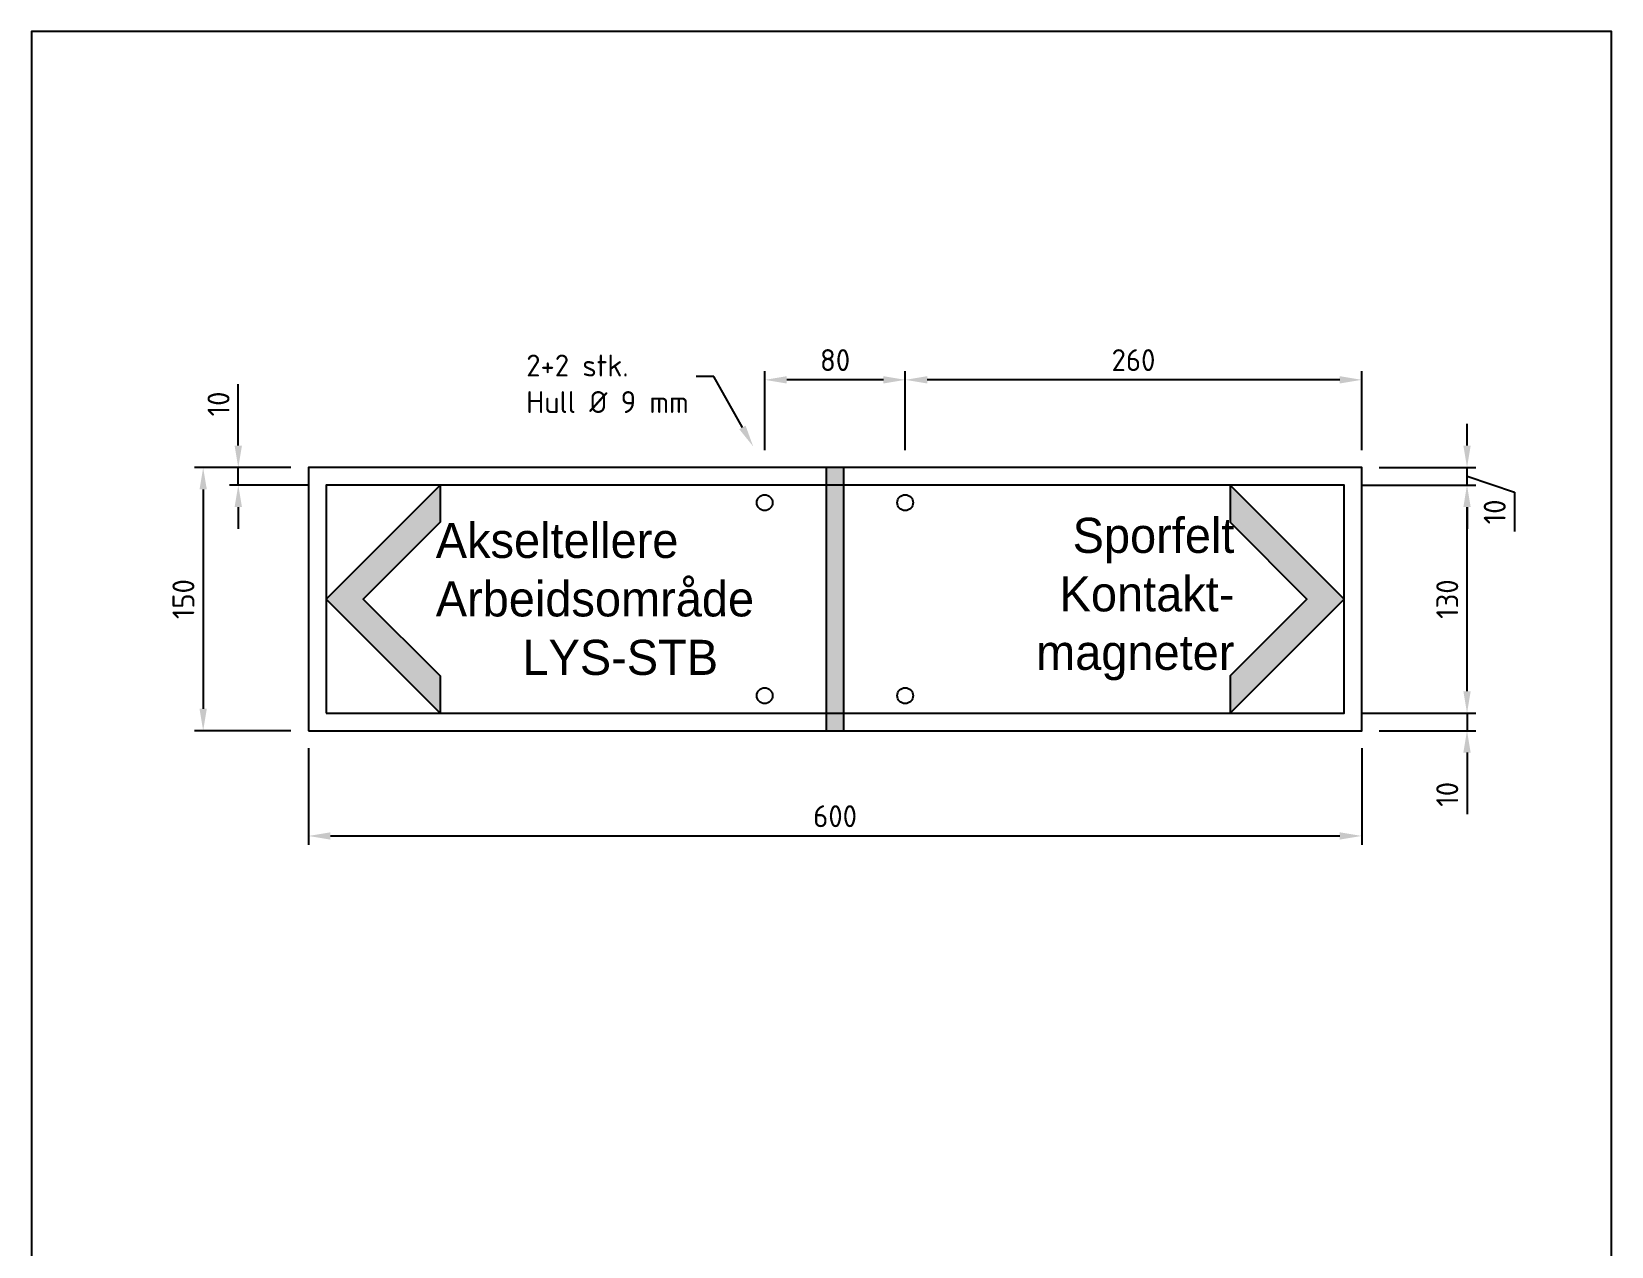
# Model space of a CAD drawing. Header units: millimetres. Extents: x 0 to 900, y 0 to 1385.
# Drawn here: x 0 to 900, y 692 to 1385 of the extents above; entities that cross this region are included whole.
import ezdxf
from ezdxf import colors
from ezdxf.entities.mleader import LeaderData, LeaderLine
from ezdxf.math import Vec2, Vec3

# ---------------------------------------------------------------- set-up
doc = ezdxf.new("R2010")
doc.units = ezdxf.units.MM
for name, color, linetype in [('DIM-ISO', 4, 'Continuous'), ('RAMME', 7, 'Continuous'), ('Skilt', 7, 'Continuous'), ('Skilt tekst', 7, 'Continuous'), ('Skilt-kontur', 4, 'Continuous'), ('Skravur-Sort', 250, 'Continuous')]:
    doc.layers.add(name, color=color, linetype=linetype)
doc.layers.add('Hjelpelinjer', color=41, linetype='Continuous', plot=False)
doc.styles.add('ISO25', font='ISO3098.shx')
doc.styles.add('NSB Myriad Semibold', font='Myrsmbd.ttf')
doc.dimstyles.new('DIM-ISO_1-5', dxfattribs={"dimscale": 5, "dimtxt": 2.5, "dimasz": 2.5, "dimexe": 1, "dimexo": 2, "dimgap": 1, "dimtad": 1, "dimdec": 0, "dimdsep": 46, "dimtxsty": 'ISO25', "dimcen": 0, "dimclrd": 256, "dimclre": 256, "dimclrt": 2, "dimadec": 0, "dimazin": 0, "dimtp": 0.1, "dimtm": 0.1, "dimtfac": 0.71, "dimtdec": 0, "dimtmove": 0, "dimatfit": 3, "dimfxl": 1, "dimtzin": 0, "dimarcsym": 0})

# ---------------------------------------------------------------- blocks, each defined once
blk = doc.blocks.new('*D14')
at = {"layer": 'Defpoints', "color": 0, "transparency": 16777216}
for p in [(157.74, 1136.48), (97.74, 986.48), (157.74, 986.48)]:
    blk.add_point(p, dxfattribs=at)
at = {"layer": 'DIM-ISO', "lineweight": -2, "transparency": 16777216}
for p, q in [((147.74, 1136.48), (92.74, 1136.48)), ((97.74, 1123.98), (97.74, 998.98)), ((147.74, 986.48), (92.74, 986.48))]:
    blk.add_line(p, q, dxfattribs=at)
at = {"layer": 'DIM-ISO', "transparency": 16777216}
for points in [[(95.66, 1123.98), (99.83, 1123.98), (97.74, 1136.48)], [(95.66, 998.98), (99.83, 998.98), (97.74, 986.48)]]:
    blk.add_solid(points, dxfattribs=at)
at = {"layer": 'DIM-ISO', "color": 2, "transparency": 16777216, "insert": (86.49, 1061.48), "char_height": 12.5, "attachment_point": 5, "rotation": 90, "style": 'ISO25'}
blk.add_mtext('150', dxfattribs=at)
blk = doc.blocks.new('*D15')
at = {"layer": 'Defpoints', "color": 0, "transparency": 16777216}
for p in [(157.74, 986.48), (757.74, 986.48), (757.74, 926.48)]:
    blk.add_point(p, dxfattribs=at)
at = {"layer": 'DIM-ISO', "lineweight": -2, "transparency": 16777216}
for p, q in [((157.74, 976.48), (157.74, 921.48)), ((757.74, 976.48), (757.74, 921.48)), ((170.24, 926.48), (745.24, 926.48))]:
    blk.add_line(p, q, dxfattribs=at)
at = {"layer": 'DIM-ISO', "transparency": 16777216}
for points in [[(170.24, 928.56), (170.24, 924.39), (157.74, 926.48)], [(745.24, 928.56), (745.24, 924.39), (757.74, 926.48)]]:
    blk.add_solid(points, dxfattribs=at)
at = {"layer": 'DIM-ISO', "color": 2, "transparency": 16777216, "insert": (457.74, 937.73), "char_height": 12.5, "attachment_point": 5, "style": 'ISO25'}
blk.add_mtext('600', dxfattribs=at)
blk = doc.blocks.new('*D16')
at = {"layer": 'Defpoints', "color": 0, "transparency": 16777216}
for p in [(497.74, 1186.48), (497.74, 1136.48), (757.74, 1136.48)]:
    blk.add_point(p, dxfattribs=at)
at = {"layer": 'DIM-ISO', "lineweight": -2, "transparency": 16777216}
for p, q in [((497.74, 1146.48), (497.74, 1191.48)), ((757.74, 1146.48), (757.74, 1191.48)), ((745.24, 1186.48), (510.24, 1186.48))]:
    blk.add_line(p, q, dxfattribs=at)
at = {"layer": 'DIM-ISO', "transparency": 16777216}
for points in [[(510.24, 1188.56), (510.24, 1184.39), (497.74, 1186.48)], [(745.24, 1188.56), (745.24, 1184.39), (757.74, 1186.48)]]:
    blk.add_solid(points, dxfattribs=at)
at = {"layer": 'DIM-ISO', "color": 2, "transparency": 16777216, "insert": (627.74, 1197.73), "char_height": 12.5, "attachment_point": 5, "style": 'ISO25'}
blk.add_mtext('260', dxfattribs=at)
blk = doc.blocks.new('*D17')
at = {"layer": 'Defpoints', "color": 0, "transparency": 16777216}
for p in [(417.74, 1186.48), (417.74, 1136.48), (497.74, 1136.48)]:
    blk.add_point(p, dxfattribs=at)
at = {"layer": 'DIM-ISO', "lineweight": -2, "transparency": 16777216}
for p, q in [((417.74, 1146.48), (417.74, 1191.48)), ((497.74, 1146.48), (497.74, 1191.48)), ((485.24, 1186.48), (430.24, 1186.48))]:
    blk.add_line(p, q, dxfattribs=at)
at = {"layer": 'DIM-ISO', "transparency": 16777216}
for points in [[(430.24, 1188.56), (430.24, 1184.39), (417.74, 1186.48)], [(485.24, 1188.56), (485.24, 1184.39), (497.74, 1186.48)]]:
    blk.add_solid(points, dxfattribs=at)
at = {"layer": 'DIM-ISO', "color": 2, "transparency": 16777216, "insert": (457.74, 1197.73), "char_height": 12.5, "attachment_point": 5, "style": 'ISO25'}
blk.add_mtext('80', dxfattribs=at)
blk = doc.blocks.new('*D18')
at = {"layer": 'Defpoints', "color": 0, "transparency": 16777216}
for p in [(117.74, 1136.48), (157.74, 1136.48), (167.74, 1126.48)]:
    blk.add_point(p, dxfattribs=at)
at = {"layer": 'DIM-ISO', "lineweight": -2, "transparency": 16777216}
for p, q in [((117.74, 1148.98), (117.74, 1183.98)), ((147.74, 1136.48), (112.74, 1136.48)), ((117.74, 1126.48), (117.74, 1136.48)), ((157.74, 1126.48), (112.74, 1126.48)), ((117.74, 1113.98), (117.74, 1101.48))]:
    blk.add_line(p, q, dxfattribs=at)
at = {"layer": 'DIM-ISO', "transparency": 16777216}
for points in [[(115.66, 1148.98), (119.83, 1148.98), (117.74, 1136.48)], [(115.66, 1113.98), (119.83, 1113.98), (117.74, 1126.48)]]:
    blk.add_solid(points, dxfattribs=at)
at = {"layer": 'DIM-ISO', "color": 2, "transparency": 16777216, "insert": (106.49, 1172.73), "char_height": 12.5, "attachment_point": 5, "rotation": 90, "style": 'ISO25'}
blk.add_mtext('10', dxfattribs=at)
blk = doc.blocks.new('*D19')
at = {"layer": 'Defpoints', "color": 0, "transparency": 16777216}
for p in [(747.74, 1126.48), (817.74, 1126.48), (747.74, 996.48)]:
    blk.add_point(p, dxfattribs=at)
at = {"layer": 'DIM-ISO', "lineweight": -2, "transparency": 16777216}
for p, q in [((757.74, 1126.48), (822.74, 1126.48)), ((817.74, 1008.98), (817.74, 1113.98)), ((757.74, 996.48), (822.74, 996.48))]:
    blk.add_line(p, q, dxfattribs=at)
at = {"layer": 'DIM-ISO', "transparency": 16777216}
for points in [[(815.66, 1113.98), (819.83, 1113.98), (817.74, 1126.48)], [(815.66, 1008.98), (819.83, 1008.98), (817.74, 996.48)]]:
    blk.add_solid(points, dxfattribs=at)
at = {"layer": 'DIM-ISO', "color": 2, "transparency": 16777216, "insert": (806.49, 1061.48), "char_height": 12.5, "attachment_point": 5, "rotation": 90, "style": 'ISO25'}
blk.add_mtext('130', dxfattribs=at)
blk = doc.blocks.new('*D20')
at = {"layer": 'Defpoints', "color": 0, "transparency": 16777216}
for p in [(747.74, 996.48), (817.74, 996.48), (757.74, 986.48)]:
    blk.add_point(p, dxfattribs=at)
at = {"layer": 'DIM-ISO', "lineweight": -2, "transparency": 16777216}
for p, q in [((817.74, 1008.98), (817.74, 1021.48)), ((757.74, 996.48), (822.74, 996.48)), ((817.74, 996.48), (817.74, 986.48)), ((767.74, 986.48), (822.74, 986.48)), ((817.74, 973.98), (817.74, 938.98))]:
    blk.add_line(p, q, dxfattribs=at)
at = {"layer": 'DIM-ISO', "transparency": 16777216}
for points in [[(815.66, 1008.98), (819.83, 1008.98), (817.74, 996.48)], [(815.66, 973.98), (819.83, 973.98), (817.74, 986.48)]]:
    blk.add_solid(points, dxfattribs=at)
at = {"layer": 'DIM-ISO', "color": 2, "transparency": 16777216, "insert": (806.49, 950.23), "char_height": 12.5, "attachment_point": 5, "rotation": 90, "style": 'ISO25'}
blk.add_mtext('10', dxfattribs=at)
blk = doc.blocks.new('*D21')
at = {"layer": 'Defpoints', "color": 0, "transparency": 16777216}
for p in [(757.74, 1136.48), (817.74, 1136.48), (747.74, 1126.48)]:
    blk.add_point(p, dxfattribs=at)
at = {"layer": 'DIM-ISO', "lineweight": -2, "transparency": 16777216}
for p, q in [((817.74, 1148.98), (817.74, 1161.48)), ((767.74, 1136.48), (822.74, 1136.48)), ((817.74, 1126.48), (817.74, 1136.48)), ((817.74, 1126.48), (817.74, 1136.48)), ((757.74, 1126.48), (822.74, 1126.48)), ((817.74, 1131.48), (844.77, 1122.46)), ((844.77, 1122.46), (844.77, 1099.96)), ((817.74, 1113.98), (817.74, 1101.48))]:
    blk.add_line(p, q, dxfattribs=at)
at = {"layer": 'DIM-ISO', "transparency": 16777216}
for points in [[(815.66, 1148.98), (819.83, 1148.98), (817.74, 1136.48)], [(815.66, 1113.98), (819.83, 1113.98), (817.74, 1126.48)]]:
    blk.add_solid(points, dxfattribs=at)
at = {"layer": 'DIM-ISO', "color": 2, "transparency": 16777216, "insert": (833.52, 1111.21), "char_height": 12.5, "attachment_point": 5, "rotation": 90, "style": 'ISO25'}
blk.add_mtext('10', dxfattribs=at)

msp = doc.modelspace()

# ---------------------------------------------------------------- hatches: boundary and pattern name
at = {"layer": 'Skravur-Sort'}
h = msp.add_hatch(color=256, dxfattribs=at)
h.dxf.hatch_style = 1
h.paths.add_polyline_path([(452.74, 986.48), (462.74, 986.48), (462.74, 1136.48), (452.74, 1136.48)])
h = msp.add_hatch(color=256, dxfattribs=at)
h.dxf.hatch_style = 1
h.paths.add_polyline_path([(232.74, 996.48), (167.74, 1061.48), (232.74, 1126.48), (232.74, 1105.26), (188.96, 1061.48), (232.74, 1017.69)])
h = msp.add_hatch(color=256, dxfattribs=at)
h.dxf.hatch_style = 1
h.paths.add_polyline_path([(682.74, 996.48), (747.74, 1061.48), (682.74, 1126.48), (682.74, 1105.26), (726.53, 1061.48), (682.74, 1017.69)])

# ---------------------------------------------------------------- linework, layer by layer
at = {"layer": 'Hjelpelinjer'}
for points in [[(452.74, 986.48), (462.74, 986.48), (462.74, 1136.48), (452.74, 1136.48)], [(167.74, 996.48), (747.74, 996.48), (747.74, 1126.48), (167.74, 1126.48)], [(232.74, 996.48), (167.74, 1061.48), (232.74, 1126.48), (232.74, 1105.26), (188.96, 1061.48), (232.74, 1017.69)], [(682.74, 996.48), (747.74, 1061.48), (682.74, 1126.48), (682.74, 1105.26), (726.53, 1061.48), (682.74, 1017.69)]]:
    msp.add_lwpolyline(points, close=True, dxfattribs=at)
at = {"layer": 'RAMME'}
msp.add_lwpolyline([(0, 0), (900, 0), (900, 1385), (0, 1385)], close=True, dxfattribs=at)
at = {"layer": 'Skilt'}
msp.add_lwpolyline([(157.74, 986.48), (757.74, 986.48), (757.74, 1136.48), (157.74, 1136.48)], close=True, dxfattribs=at)
at = {"layer": 'Skilt-kontur'}
for centre in [(417.66, 1116.48), (497.66, 1116.48), (417.66, 1006.48), (497.66, 1006.48)]:
    msp.add_circle(centre, 4.5, dxfattribs=at)

# ---------------------------------------------------------------- texts
at = {"layer": 'Skilt tekst', "char_height": 20, "style": 'NSB Myriad Semibold'}
for s, insert, attachment_point in [('\\pt80;Sporfelt\\PKontakt-\\P\\ptz;magneter', (685.24, 1061.48), 6), ('Akseltellere\\PArbeidsområde\\P\\pi49.377;LYS-STB', (230.24, 1061.48), 4)]:
    msp.add_mtext_dynamic_manual_height_columns(s, width=200, gutter_width=12.5, heights=[0], dxfattribs=dict(at, insert=insert, attachment_point=attachment_point))

# ---------------------------------------------------------------- dimensions: what is measured, and where the dimension line sits
at = {"layer": 'DIM-ISO'}
dim = msp.add_linear_dim(base=(417.74, 1186.48), p1=(497.74, 1136.48), p2=(417.74, 1136.48), dimstyle='DIM-ISO_1-5', override={"dimtmove": 1}, dxfattribs=at)
dim.commit()
dim.dimension.update_dxf_attribs({"geometry": '*D17', "text_midpoint": (457.74, 1197.73)})
for base, p1, p2, picture, middle in [((497.74, 1186.48), (757.74, 1136.48), (497.74, 1136.48), '*D16', (627.74, 1197.73)), ((757.74, 926.48), (157.74, 986.48), (757.74, 986.48), '*D15', (457.74, 937.73))]:
    dim = msp.add_linear_dim(base=base, p1=p1, p2=p2, dimstyle='DIM-ISO_1-5', dxfattribs=at)
    dim.commit()
    dim.dimension.update_dxf_attribs({"geometry": picture, "text_midpoint": middle})
for base, p1, p2, picture, middle in [((117.74, 1136.48), (167.74, 1126.48), (157.74, 1136.48), '*D18', (106.49, 1172.73)), ((97.74, 986.48), (157.74, 1136.48), (157.74, 986.48), '*D14', (86.49, 1061.48)), ((817.74, 1126.48), (747.74, 996.48), (747.74, 1126.48), '*D19', (806.49, 1061.48))]:
    dim = msp.add_linear_dim(base=base, p1=p1, p2=p2, angle=90, dimstyle='DIM-ISO_1-5', dxfattribs=at)
    dim.commit()
    dim.dimension.update_dxf_attribs({"geometry": picture, "text_midpoint": middle})
dim = msp.add_linear_dim(base=(817.74, 1136.48), p1=(747.74, 1126.48), p2=(757.74, 1136.48), angle=90, dimstyle='DIM-ISO_1-5', override={"dimtmove": 1}, dxfattribs=at)
dim.commit()
dim.dimension.update_dxf_attribs({"geometry": '*D21', "text_midpoint": (844.77, 1117.46), "dimtype": 160})
dim = msp.add_linear_dim(base=(817.74, 996.48), p1=(757.74, 986.48), p2=(747.74, 996.48), angle=90, dimstyle='DIM-ISO_1-5', dxfattribs=at)
dim.commit()
dim.dimension.update_dxf_attribs({"geometry": '*D20', "text_midpoint": (817.74, 950.23), "dimtype": 160})

# ---------------------------------------------------------------- leaders
ml = msp.add_multileader_mtext('Standard', dxfattribs=at)
ml.set_content('2+2 stk.\\PHull %%C 9 mm', color=2, style='ISO25')
ml.set_leader_properties()
ml.build(insert=Vec2(0, 0))
ml.multileader.update_dxf_attribs({"text_left_attachment_type": 7, "text_right_attachment_type": 7, "text_top_attachment_type": 10, "text_bottom_attachment_type": 10, "dogleg_length": 2, "arrow_head_size": 12.5, "scale": 5})
ctx = ml.context
ctx.base_point, ctx.scale, ctx.char_height, ctx.arrow_head_size, ctx.landing_gap_size, ctx.plane_origin = Vec3(274.3, 1188.4), 5, 12.5, 12.5, 7.5, Vec3(398.81, 1161.76)
ctx.left_attachment, ctx.right_attachment, ctx.top_attachment, ctx.bottom_attachment = 7, 7, 10, 10
notes = []
notes.append((ctx, [(0, (1, 1, 0), (388.59, 1188.4), (-1, 0), 10, [(0, [(411.1, 1148.46)], 0, [])])]))
ctx.mtext.insert, ctx.mtext.flow_direction = Vec3(281.8, 1200.9), 5
for ctx, leaders in notes:
    for number, flags, end, landing, length, lines in leaders:
        leader = LeaderData()
        leader.index, (leader.has_last_leader_line, leader.has_dogleg_vector, leader.attachment_direction) = number, flags
        leader.last_leader_point, leader.dogleg_vector, leader.dogleg_length = Vec3(end), Vec3(landing), length
        for number, points, colour, breaks in lines:
            line = LeaderLine()
            line.index, line.vertices, line.color, line.breaks = number, Vec3.list(points), colors.encode_raw_color(colour), breaks
            leader.lines.append(line)
        ctx.leaders.append(leader)

doc.saveas('drawing.dxf')
